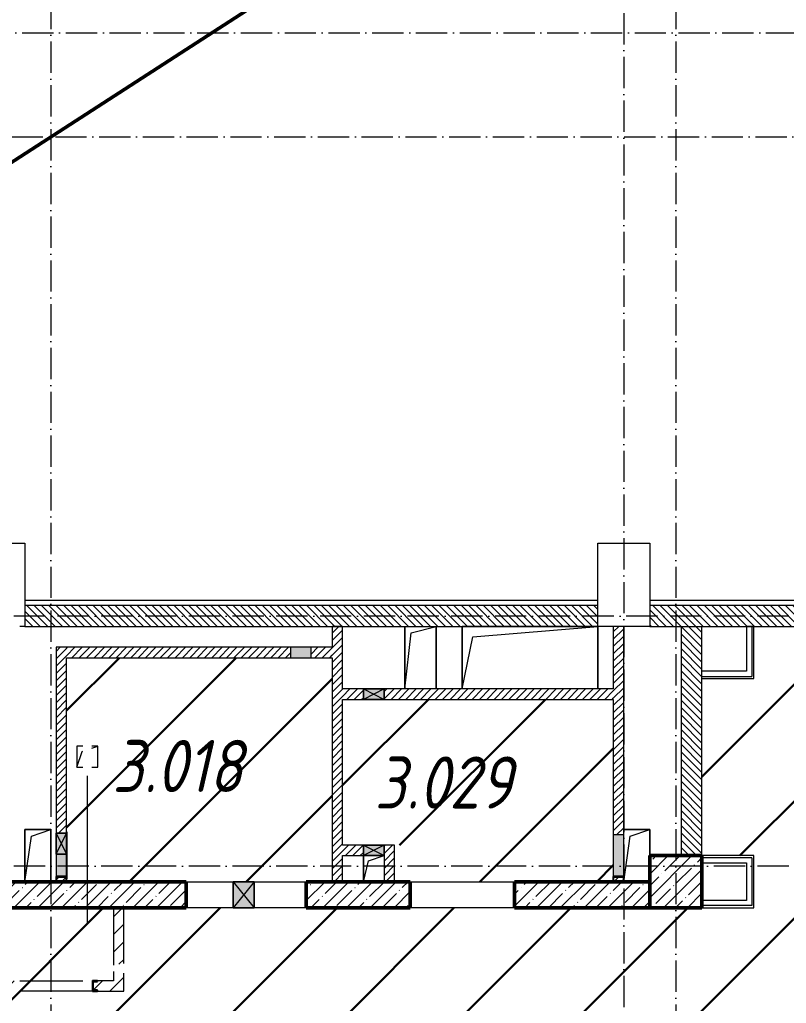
# Model space of a CAD drawing. Header units: millimetres. Extents: x -17017 to 628417, y -109036 to 199237.
# Drawn here: x 340971 to 348332, y -20600 to -11157 of the extents above; entities that cross this region are included whole.
import ezdxf

# ---------------------------------------------------------------- set-up
doc = ezdxf.new("R2010")
doc.units = ezdxf.units.MM
doc.linetypes.add('50_200_ШТРИХ_1Т_ш5_п1_п1_', pattern=[700, 500, -100, 0, -100])
for name, color, linetype, lineweight in [('A-DETL-____-OTLN-1', 7, 'Continuous', 50), ('A-DETL-GENF-OTLN', 7, 'Continuous', 9), ('A-DETL-GENF-OTLN-2', 7, 'Continuous', 5), ('A-FLOR-____-OTLN', 7, 'Continuous', 9), ('A-GENM-____-MCUT', 7, 'Continuous', 25), ('A-GENM-____-OTLN', 7, 'Continuous', 9), ('A-GENM-____-OTLN-1', 7, 'Continuous', 25), ('A-GLAZ-____-OTLN', 7, 'Continuous', 9), ('A-WALL-____-MCUT', 7, 'Continuous', 13), ('A-WALL-____-MCUT-2', 7, 'Continuous', 50), ('A-WALL-____-OTLN', 7, 'Continuous', 9), ('A-WALL-____-PATT-1', 7, 'Continuous', 9), ('A-WALL-FNSH-MCUT-1', 7, 'Continuous', 9), ('I-WALL-____-OTLN', 7, 'Continuous', 9), ('S-COLS-____-MCUT', 7, 'Continuous', 50), ('S-COLS-____-OTLN', 7, 'Continuous', 9), ('S-GRID-____-OTLN-1', 7, '50_200_ШТРИХ_1Т_ш5_п1_п1_', 9), ('Марки помещений', 7, 'Continuous', 9), ('стяжа', 7, 'Continuous', 30)]:
    doc.layers.add(name, color=color, linetype=linetype, lineweight=lineweight)
doc.layers.add('A-DETL-GENF-OTLN-3', color=9, linetype='Continuous', lineweight=9, true_color=0x808080)
doc.layers.add('A-GLAZ-____-OTLN-1', color=7, linetype='Continuous', lineweight=9, true_color=0xc0c0c0)
doc.styles.add('ISOCPEUR_I_2', font='isocpeui.ttf', dxfattribs={"width": 0.85, "height": 2.3})
pattern_1 = [(135, (283770.707, -86863.456), (-35.35534, -35.35534), [])]
pattern_2 = [(45, (283770.707, -86863.456), (-35.35534, 35.35534), [])]
pattern_3 = [(45, (283770.71, -86863.46), (-84.85281, 84.85281), [])]

# ---------------------------------------------------------------- blocks, each defined once
blk = doc.blocks.new('BSC_Колонна _Прямоугольная - 500х500-V79-АР1_План отверстий 3 этажа в осях 1-64_Ю-ЯЯ')
at = {"layer": 'S-COLS-____-OTLN'}
h = blk.add_hatch(dxfattribs=at)
h.set_pattern_fill('FP_88', color=256, style=0, pattern_type=2)
h.set_pattern_definition([(45, (-63500, -67431.04), (-114.04925, 114.04925), []), (45, (-63385.95, -67431.04), (-114.04925, 114.04925), [201.613, -40.323, 3.353, -36.97])])
h.paths.add_polyline_path([(-250, -250), (250, -250), (250, 250), (-250, 250)], flags=0)
at = {"layer": 'S-COLS-____-MCUT'}
for p, q in [((250, 250), (-250, 250)), ((-250, 250), (-250, -250)), ((250, -250), (250, 250)), ((-250, -250), (250, -250))]:
    blk.add_line(p, q, dxfattribs=at)
blk = doc.blocks.new('BSC_Колонна _Прямоугольная - 500х800-V86-АР1_План отверстий 3 этажа в осях 1-64_Ю-ЯЯ')
at = {"layer": 'S-COLS-____-OTLN'}
for p, q in [((-250, 400), (-200, 400)), ((-250, -400), (-250, 200)), ((250, 150), (250, -400)), ((250, -400), (-250, -400))]:
    blk.add_line(p, q, dxfattribs=at)
blk = doc.blocks.new('BSC_Колонна _Прямоугольная - 500х800-V87-АР1_План отверстий 3 этажа в осях 1-64_Ю-ЯЯ')
at = {"layer": 'S-COLS-____-OTLN'}
for p, q in [((-250, 400), (0, 400)), ((100, 400), (250, 400)), ((-250, -400), (-250, 200)), ((250, 200), (250, -400)), ((250, -400), (-250, -400))]:
    blk.add_line(p, q, dxfattribs=at)
blk = doc.blocks.new('AR_Отверстие Ниша - Лючок-32404835-АР1_План отверстий 3 этажа в осях 1-64_Ю-ЯЯ')
at = {"layer": 'A-GLAZ-____-OTLN'}
blk.add_hatch(color=256, dxfattribs=at).paths.add_polyline_path([(100, -50), (100, 50), (-100, 50), (-100, -50)], flags=0)
for p, q in [((100, 50), (-100, 50)), ((-100, 50), (-100, -50)), ((100, -50), (100, 50)), ((-100, -50), (100, -50))]:
    blk.add_line(p, q, dxfattribs=at)
blk = doc.blocks.new('AR_Отверстие Ниша - Лючок-32404890-АР1_План отверстий 3 этажа в осях 1-64_Ю-ЯЯ')
at = {"layer": 'A-GLAZ-____-OTLN'}
blk.add_hatch(color=256, dxfattribs=at).paths.add_polyline_path([(-200, 50), (-200, -50), (15, -50), (15, 50)], flags=0)
for p, q in [((15, 50), (-200, 50)), ((-200, -50), (15, -50))]:
    blk.add_line(p, q, dxfattribs=at)
blk = doc.blocks.new('Л_Общий_Лючок - Лючок-29808059-АР1_План отверстий 3 этажа в осях 1-64_Ю-ЯЯ')
at = {"layer": 'A-GLAZ-____-OTLN-1'}
blk.add_hatch(color=256, dxfattribs=at).paths.add_polyline_path([(424, 6), (-24, 6), (-24, 0), (424, 0)], flags=0)
at = {"layer": 'A-GLAZ-____-OTLN'}
for p, q in [((424, 6), (-24, 6)), ((-24, 6), (-24, 0)), ((424, 6), (424, 0))]:
    blk.add_line(p, q, dxfattribs=at)
blk = doc.blocks.new('AR_Отверстие Ниша - Лючок-32404954-АР1_План отверстий 3 этажа в осях 1-64_Ю-ЯЯ')
at = {"layer": 'A-GLAZ-____-OTLN'}
blk.add_hatch(color=256, dxfattribs=at).paths.add_polyline_path([(200, -50), (200, 50), (-200, 50), (-200, -50)], flags=0)
for p, q in [((200, 50), (-200, 50)), ((-200, 50), (-200, -50)), ((-200, -50), (200, -50))]:
    blk.add_line(p, q, dxfattribs=at)
blk = doc.blocks.new('154_Фахверк_СКБ_Швеллер - Тип_100_3960_зеркало-29769493-АР1_План отверстий 3 этажа в осях 1-64_Ю-ЯЯ')
at = {"layer": 'A-GENM-____-MCUT'}
for p, q in [((175, 50), (125, 50)), ((125, 50), (125, -50)), ((128, 47), (175, 47)), ((128, -47), (128, 47)), ((175, 47), (175, 50)), ((125, -50), (175, -50)), ((175, -47), (128, -47)), ((175, -50), (175, -47))]:
    blk.add_line(p, q, dxfattribs=at)
blk = doc.blocks.new('AR_Отверстие прямоугольное _в стене_ - AR_Отверстие прямоугольное _в стене__ВК-32404859-АР1_План отверстий 3 этажа в осях 1-64_Ю-ЯЯ')
at = {"layer": 'A-GLAZ-____-OTLN'}
blk.add_hatch(color=256, dxfattribs=at).paths.add_polyline_path([(-100, -50), (100, -50), (100, 50), (-100, 50)], flags=0)
at = {"layer": 'A-DETL-GENF-OTLN'}
for p, q in [((-100, -50), (-100, 50)), ((-100, 50), (100, 50)), ((100, 50), (-100, -50)), ((-100, 50), (100, -50)), ((100, 50), (-100, 50)), ((-100, 50), (-100, -50)), ((100, 50), (100, -50)), ((100, -50), (100, 50)), ((100, -50), (-100, -50)), ((-100, -50), (100, -50))]:
    blk.add_line(p, q, dxfattribs=at)
blk = doc.blocks.new('AR_Отверстие прямоугольное _в плите_ - AR_Отверстие прямоугольное _в плите_-V170-АР1_План отверстий 3 этажа в осях 1-64_Ю-ЯЯ')
at = {"layer": 'A-GENM-____-OTLN'}
for p, q in [((125, 250), (-125, 250)), ((-125, 250), (-125, -250)), ((-62.5, 187.5), (125, 250)), ((125, -250), (125, 250)), ((-125, -250), (-62.5, 187.5))]:
    blk.add_line(p, q, dxfattribs=at)
blk = doc.blocks.new('AR_Отверстие прямоугольное _в плите_ - AR_Отверстие прямоугольное _в плите_-V171-АР1_План отверстий 3 этажа в осях 1-64_Ю-ЯЯ')
at = {"layer": 'A-GENM-____-OTLN'}
for p, q in [((125, 250), (-125, 250)), ((-62.5, 187.5), (125, 250)), ((125, 0), (125, 250)), ((-125, -250), (-62.5, 187.5))]:
    blk.add_line(p, q, dxfattribs=at)
blk = doc.blocks.new('AR_Отверстие прямоугольное _в плите_ - AR_Отверстие прямоугольное _в плите_-V174-АР1_План отверстий 3 этажа в осях 1-64_Ю-ЯЯ')
at = {"layer": 'A-GENM-____-OTLN'}
for p, q in [((-43.4, 100), (-100, 100)), ((-100, 100), (-100, -100)), ((100, 100), (43.4, 100)), ((43.4, 81.1), (100, 100)), ((100, -100), (100, 100)), ((-100, -100), (-50, 50)), ((-50, 50), (-43.4, 52.2)), ((-100, -100), (-43.4, -100)), ((43.4, -100), (100, -100))]:
    blk.add_line(p, q, dxfattribs=at)
blk = doc.blocks.new('AR_Отверстие прямоугольное _в плите_ - AR_Отверстие прямоугольное _в плите_-30552610-АР1_План отверстий 3 этажа в осях 1-64_Ю-ЯЯ')
at = {"layer": 'A-GENM-____-OTLN'}
for p, q in [((-150, 300), (-150, -300)), ((-90, 240), (150, 300)), ((150, -300), (150, 300)), ((-150, -300), (-90, 240))]:
    blk.add_line(p, q, dxfattribs=at)
blk = doc.blocks.new('AR_Отверстие прямоугольное _в плите_ - AR_Отверстие прямоугольное _в плите_-30552626-АР1_План отверстий 3 этажа в осях 1-64_Ю-ЯЯ')
at = {"layer": 'A-GENM-____-OTLN'}
for p, q in [((-100, 125), (-100, -125)), ((-50, 75), (100, 125)), ((-100, -125), (-50, 75))]:
    blk.add_line(p, q, dxfattribs=at)
blk = doc.blocks.new('AR_Отверстие прямоугольное _в плите_ - AR_Отверстие прямоугольное _в плите_-30552510-АР1_План отверстий 3 этажа в осях 1-64_Ю-ЯЯ')
at = {"layer": 'A-GENM-____-OTLN'}
for p, q in [((650, 300), (-650, 300)), ((-650, 300), (-650, -299.7)), ((-550, 200), (650, 300)), ((650, -299.7), (650, 300)), ((-649.9, -299.7), (-550, 200))]:
    blk.add_line(p, q, dxfattribs=at)
blk = doc.blocks.new('AR_Отверстие прямоугольное _в стене__БезПР - AR_Отверстие прямоугольное _в стене__БезПР-30578456-АР1_План отверстий 3 этажа в осях 1-64_Ю-ЯЯ')
at = {"layer": 'A-GLAZ-____-OTLN-1'}
blk.add_hatch(color=256, dxfattribs=at).paths.add_polyline_path([(100, -125), (100, 125), (-100, 125), (-100, -125)], flags=0)
at = {"layer": 'A-DETL-GENF-OTLN'}
for p, q in [((-100, -125), (-100, 125)), ((-100, 125), (100, 125)), ((100, 125), (-100, -125)), ((-100, 125), (100, -125)), ((100, 125), (-100, 125)), ((-100, 125), (-100, -125)), ((100, 125), (100, -125)), ((100, -125), (100, 125)), ((100, -125), (-100, -125)), ((-100, -125), (100, -125))]:
    blk.add_line(p, q, dxfattribs=at)
at = {"layer": 'A-GLAZ-____-OTLN'}
blk.add_line((100, 125), (-100, 125), dxfattribs=at)
blk = doc.blocks.new('154_Стойка_СКБ_Швеллер - СМ-2180_100-28318692-АР1_План отверстий 3 этажа в осях 1-64_Ю-ЯЯ')
at = {"layer": 'A-GENM-____-MCUT'}
for p, q in [((171, 50), (125, 50)), ((125, 50), (125, -50)), ((129.5, 42.4), (171, 42.4)), ((129.5, -42.4), (129.5, 42.4)), ((171, 42.4), (171, 50)), ((125, -50), (171, -50)), ((171, -42.4), (129.5, -42.4)), ((171, -50), (171, -42.4))]:
    blk.add_line(p, q, dxfattribs=at)
blk = doc.blocks.new('AR_Отверстие прямоугольное _в стене__БезПР - AR_Отверстие прямоугольное _в стене__БезПР-36427953-АР1_План отверстий 3 этажа в осях 1-64_Ю-ЯЯ')
at = {"layer": 'A-GLAZ-____-OTLN'}
blk.add_hatch(color=256, dxfattribs=at).paths.add_polyline_path([(100, -50), (100, 50), (-100, 50), (-100, -50)], flags=0)
at = {"layer": 'A-DETL-GENF-OTLN'}
for p, q in [((-100, -50), (-100, 50)), ((-100, 50), (100, 50)), ((100, 50), (-100, -50)), ((-100, 50), (100, -50)), ((100, 50), (-100, 50)), ((-100, 50), (-100, -50)), ((100, 50), (100, -50)), ((100, -50), (100, 50)), ((100, -50), (-100, -50)), ((-100, -50), (100, -50))]:
    blk.add_line(p, q, dxfattribs=at)
blk = doc.blocks.new('DET_L_Имитация разреза_ISO2-5 - Вправо-29858769-АР1_План отверстий 3 этажа в осях 1-64_Ю-ЯЯ')
at = {"layer": 'A-DETL-GENF-OTLN-3'}
blk.add_line((143.1, 0), (1556.9, 0), dxfattribs=at)
blk = doc.blocks.new('3эт')
at = {"layer": 'S-GRID-____-OTLN-1', "color": 251, "ltscale": 0.6, "true_color": 0x636466}
for p, q in [((346770.7, 4029.4), (346770.7, -33971.9)), ((341270.7, 3756), (341270.7, -33823.9)), ((347270.7, 3756), (347270.7, -33828.9)), ((333012.7, -11282.4), (387845.1, -11282.4)), ((318208.2, -12282.4), (387845.1, -12282.4)), ((387845.1, -16882.4), (333012.7, -16882.4)), ((387845.1, -19282.4), (279101.9, -19282.4))]:
    blk.add_line(p, q, dxfattribs=at)

msp = doc.modelspace()

# ---------------------------------------------------------------- hatches: boundary and pattern name
at = {"layer": 'A-WALL-____-PATT-1'}
h = msp.add_hatch(dxfattribs=at)
h.set_pattern_fill('FP_9', color=256, style=0, pattern_type=2)
h.set_pattern_definition(pattern_1)
h.paths.add_polyline_path([(346520.7, -16982.4), (346520.7, -16782.4), (341020.7, -16782.4), (341020.7, -16982.4), (345617.9, -16982.4)], flags=0)
h = msp.add_hatch(dxfattribs=at)
h.set_pattern_fill('FP_9', color=256, style=0, pattern_type=2)
h.set_pattern_definition(pattern_1)
h.paths.add_polyline_path([(352470.7, -16982.4), (352470.7, -16782.4), (347020.7, -16782.4), (347020.7, -16982.4), (350920.3, -16982.4)], flags=0)
h = msp.add_hatch(dxfattribs=at)
h.set_pattern_fill('FP_8', color=256, style=0, pattern_type=2)
h.set_pattern_definition(pattern_2)
h.paths.add_polyline_path([(344070.7, -19432.4), (344070.7, -16982.4), (343970.7, -16982.4), (343970.7, -19432.4)], flags=0)
h = msp.add_hatch(dxfattribs=at)
h.set_pattern_fill('FP_8', color=256, style=0, pattern_type=2)
h.set_pattern_definition(pattern_2)
h.paths.add_polyline_path([(346673.7, -19432.4), (346767.7, -19432.4), (346767.7, -19385.4), (346673.7, -19385.4)], flags=0)
h.paths.add_polyline_path([(346770.7, -18982.4), (346770.7, -16982.4), (346670.7, -16982.4), (346670.7, -18982.4), (346745, -18982.4)], flags=0)
h = msp.add_hatch(dxfattribs=at)
h.set_pattern_fill('FP_9', color=256, style=0, pattern_type=2)
h.set_pattern_definition(pattern_1)
h.paths.add_polyline_path([(347320.7, -19182.4), (347520.7, -19182.4), (347520.7, -16982.4), (347320.7, -16982.4)], flags=0)
h = msp.add_hatch(dxfattribs=at)
h.set_pattern_fill('FP_8', color=256, style=0, pattern_type=2)
h.set_pattern_definition(pattern_2)
h.paths.add_polyline_path([(341323.7, -19432.4), (341417.7, -19432.4), (341417.7, -19385.4), (341323.7, -19385.4)], flags=0)
h.paths.add_polyline_path([(341320.7, -18967.4), (341420.7, -18967.4), (341420.7, -17182.4), (341320.7, -17182.4), (341320.7, -18338.6)], flags=0)
h = msp.add_hatch(dxfattribs=at)
h.set_pattern_fill('FP_8', color=256, style=0, pattern_type=2)
h.set_pattern_definition(pattern_2)
h.paths.add_polyline_path([(341420.7, -17282.4), (343570.7, -17282.4), (343570.7, -17182.4), (341420.7, -17182.4)], flags=0)
h.paths.add_polyline_path([(343970.7, -17282.4), (343970.7, -17182.4), (343770.7, -17182.4), (343770.7, -17282.4), (343850.5, -17282.4)], flags=0)
h = msp.add_hatch(dxfattribs=at)
h.set_pattern_fill('FP_8', color=256, style=0, pattern_type=2)
h.set_pattern_definition(pattern_2)
h.paths.add_polyline_path([(344470.7, -17682.4), (346670.7, -17682.4), (346670.7, -17582.4), (344470.7, -17582.4)], flags=0)
h.paths.add_polyline_path([(344270.7, -17682.4), (344270.7, -17582.4), (344070.7, -17582.4), (344070.7, -17682.4)], flags=0)
h = msp.add_hatch(dxfattribs=at)
h.set_pattern_fill('FP_8', color=256, style=0, pattern_type=2)
h.set_pattern_definition(pattern_2)
h.paths.add_polyline_path([(344270.7, -19182.4), (344270.7, -19082.4), (344070.7, -19082.4), (344070.7, -19182.4)], flags=0)
h = msp.add_hatch(dxfattribs=at)
h.set_pattern_fill('FP_8', color=256, style=0, pattern_type=2)
h.set_pattern_definition(pattern_2)
h.paths.add_polyline_path([(344570.7, -19432.4), (344570.7, -19082.4), (344470.7, -19082.4), (344470.7, -19432.4)], flags=0)
h = msp.add_hatch(dxfattribs=at)
h.set_pattern_fill('FP_12', color=256, style=0, pattern_type=2)
h.set_pattern_definition([(45, (283770.7, -86863.46), (-114.04925, 114.04925), []), (45, (283884.76, -86863.46), (-114.04925, 114.04925), [201.612, -40.322, 3.353, -36.97])])
h.paths.add_polyline_path([(346767.7, -19682.4), (347020.7, -19682.4), (347020.7, -19432.4), (345720.7, -19432.4), (345720.7, -19682.4)], flags=0)
h.paths.add_polyline_path([(344720.7, -19682.4), (344720.7, -19432.4), (343720.7, -19432.4), (343720.7, -19682.4), (343850.5, -19682.4)], flags=0)
h.paths.add_polyline_path([(342083, -19682.4), (342570.7, -19682.4), (342570.7, -19432.4), (338070.7, -19432.4), (338070.7, -19682.4), (341199.3, -19682.4)], flags=0)
h.paths.add_polyline_path([(336470.7, -19682.4), (336920.7, -19682.4), (336920.7, -19432.4), (334220.7, -19432.4), (334220.7, -19682.4), (335220.7, -19682.4)], flags=0)
h = msp.add_hatch(dxfattribs=at)
h.set_pattern_fill('FP_7', color=256, style=0, pattern_type=2)
h.set_pattern_definition(pattern_3)
h.paths.add_polyline_path([(341870.7, -20482.4), (341970.7, -20482.4), (341970.7, -20309.4), (341870.7, -20294.4), (341870.7, -20382.4)], flags=0)
h.paths.add_polyline_path([(341870.7, -20232.5), (341970.7, -20217.5), (341970.7, -19682.4), (341870.7, -19682.4), (341870.7, -20213.5)], flags=0)
h = msp.add_hatch(dxfattribs=at)
h.set_pattern_fill('FP_7', color=256, style=0, pattern_type=2)
h.set_pattern_definition(pattern_3)
h.paths.add_polyline_path([(339695.7, -20482.4), (339695.7, -20382.4), (339520.7, -20382.4), (339520.7, -20482.4)], flags=0)
h.paths.add_polyline_path([(341716.7, -20482.4), (341870.7, -20482.4), (341870.7, -20382.4), (341716.7, -20382.4), (341716.7, -20390), (341675.2, -20390), (341675.2, -20474.8), (341716.7, -20474.8)], flags=0)
h.paths.add_polyline_path([(340595.7, -20482.4), (340924.7, -20482.4), (340924.7, -20474.8), (340966.2, -20474.8), (340966.2, -20390), (340924.7, -20390), (340924.7, -20382.4), (340595.7, -20382.4), (340595.7, -20474.8)], flags=0)
at = {"layer": 'стяжа'}
h = msp.add_hatch(dxfattribs=at)
h.set_pattern_fill('ANSI31', color=5, scale=250)
h.paths.add_polyline_path([(358476.4, -20282.4), (358210.7, -20282.4), (358210.7, -19682.4), (357970.7, -19682.4), (357970.7, -19182.4), (358270.7, -19182.4), (358270.7, -16982.4), (357670.7, -16982.4), (357670.7, -16732.4), (352970.7, -16732.4), (352970.7, -16982.4), (352470.7, -16982.4), (352270.7, -16982.4), (352270.7, -17432.4), (352150.7, -17432.4), (352124.7, -17432.7), (352124.7, -17438.4), (351576.7, -17438.4), (350670.7, -17432.4), (350670.7, -16982.4), (348020.7, -16982.4), (348020.7, -17482.4), (347520.7, -17482.4), (347520.7, -19182.4), (348020.7, -19182.4), (348020.7, -19682.4), (347520.7, -19682.4), (347020.7, -19682.4), (345720.7, -19682.4), (344720.7, -19682.4), (343720.7, -19682.4), (343222.1, -19682.4), (343022.1, -19682.4), (342570.7, -19682.4), (340870.7, -19682.4), (340870.7, -20382.4), (340924.7, -20382.4), (340970.7, -20382.4), (340970.7, -20482.4), (341670.7, -20482.4), (341670.7, -20474.8), (341716.7, -20474.8), (341716.7, -20482.4), (341670.7, -20482.4), (340970.7, -20482.4), (340924.7, -20482.4), (340595.7, -20482.4), (339695.7, -20482.4), (339420.7, -20482.4), (339420.7, -19682.4), (338070.7, -19682.4), (337572.1, -19682.4), (337372.1, -19682.4), (336920.7, -19682.4), (336570.7, -19682.4), (336570.7, -20282.4), (336470.7, -20282.4), (336420.7, -20282.4), (335320.7, -20282.4), (335020.7, -20282.4), (334070.7, -20282.4), (333970.7, -20282.4), (333970.7, -19682.4), (333970.7, -19432.4), (333770.7, -19432.4), (333770.7, -19332.4), (331320.7, -19332.4), (329520.7, -19332.4), (329520.7, -19082.4), (329020.7, -19082.4), (328970.7, -19082.4), (328120.7, -19082.4), (328120.7, -19332.4), (328670.7, -19332.4), (328670.7, -19432.4), (328470.7, -19432.4), (328470.7, -19332.4), (328120.7, -19332.4), (326320.7, -19332.4), (326320.7, -19682.4), (325720.7, -19682.4), (325720.7, -19432.4), (325520.7, -19432.4), (325520.7, -19332.4), (324995.7, -19332.4), (324995.7, -19338.4), (324920.7, -19338.4), (324920.7, -19332.4), (323120.7, -19332.4), (323120.7, -19338.4), (323020.7, -19338.4), (323020.7, -19682.4), (322420.7, -19682.4), (322420.7, -19432.4), (322220.7, -19432.4), (322220.7, -19332.4), (321795.7, -19332.4), (321795.7, -19338.4), (321720.7, -19338.4), (319920.7, -19332.4), (319920.7, -19338.4), (319770.7, -19338.4), (319770.7, -19682.4), (319170.7, -19682.4), (319170.7, -19432.4), (318970.7, -19432.4), (318970.7, -19332.4), (318595.7, -19332.4), (318595.7, -19338.4), (318520.7, -19338.4), (316720.7, -19332.4), (316720.7, -19338.4), (316645.7, -19338.4), (316170.7, -19332.4), (316170.7, -19682.4), (315570.7, -19682.4), (315570.7, -19332.4), (315395.7, -19332.4), (315395.7, -19338.4), (315320.7, -19338.4), (313520.7, -19332.4), (313520.7, -19338.4), (313445.7, -19338.4), (313220.7, -19335.2), (313220.7, -19432.4), (313020.7, -19432.4), (313020.7, -19682.4), (312420.7, -19682.4), (312420.7, -19432.4), (312218.2, -19432.4), (312218.2, -19338.4), (312120.7, -19338.4), (310320.7, -19332.4), (310320.7, -19338.4), (310245.7, -19338.4), (307470.7, -19332.4), (307470.7, -19682.4), (306870.7, -19682.4), (306870.7, -19382.4), (306770.7, -19382.4), (306770.7, -19182.4), (302070.7, -19182.4), (302070.7, -19382.4), (301970.7, -19382.4), (301970.7, -19682.4), (301470.7, -19682.4), (301470.7, -19382.4), (301370.7, -19382.4), (301370.7, -19182.4), (297370.7, -19182.4), (297370.7, -19382.4), (297270.7, -19382.4), (297270.7, -19682.4), (296770.7, -19682.4), (296770.7, -19382.4), (296670.7, -19382.4), (296670.7, -19182.4), (293770.7, -19182.4), (293770.7, -19382.4), (293670.7, -19382.4), (293670.7, -19682.4), (293170.7, -19682.4), (293170.7, -19382.4), (293070.7, -19382.4), (293070.7, -19182.4), (291970.7, -19182.4), (291970.7, -19382.4), (291170.7, -19382.4), (291170.7, -18582.4), (291370.7, -18582.4), (291370.7, -12832.4), (291170.7, -12832.4), (291170.7, -12232.4), (291170.7, -12032.4), (291370.7, -12032.4), (291370.7, -10232.4), (291301.7, -10232.4), (291301.7, -10226.4), (291370.7, -10226.4), (291370.7, -10157.4), (291370.7, -9932.4), (291170.7, -9932.4), (291170.7, -9732.4), (291170.7, -4282.4), (291170.7, -4082.4), (291170.7, -3857.4), (291164.7, -3857.4), (291164.7, -3782.4), (291170.7, -1982.4), (290870.7, -1982.4), (290870.7, -1432.4), (289320.7, -1432.4), (289320.7, -1682.4), (289320.7, -1782.4), (288544.7, -1782.4), (288544.7, -1788.4), (288096.7, -1788.4), (287920.7, -1782.4), (287920.7, -1432.4), (281820.7, -1432.4), (281820.7, -1682.4), (281670.7, -1682.4), (281670.7, -1882.4), (281570.7, -1882.4), (281570.7, -2007.4), (281576.7, -2007.4), (281576.7, -2082.4), (281570.7, -3882.4), (281576.7, -3882.4), (281576.7, -3957.4), (281572.6, -4382.4), (281670.7, -4382.4), (281670.7, -4582.4), (281820.7, -4582.4), (281820.7, -5082.4), (281570.7, -5082.4), (281570.7, -6882.4), (281576.7, -6882.4), (281576.7, -6957.4), (281570.7, -8007.4), (281576.7, -8007.4), (281576.7, -8082.4), (281570.7, -9882.4), (281576.7, -9882.4), (281576.7, -10032.4), (281820.7, -10032.4), (284020.7, -10032.4), (284020.7, -9632.4), (286470.7, -9632.4), (287020.7, -9632.4), (287070.7, -9632.4), (287170.7, -9632.4), (287170.7, -10032.4), (288820.7, -10032.4), (289320.7, -10032.4), (289770.7, -10032.4), (290670.7, -10032.4), (290670.7, -10232.4), (289770.7, -10232.4), (289320.7, -10232.4), (289320.7, -10532.4), (289320.7, -11582.4), (289320.7, -12082.4), (289320.7, -12332.4), (289320.7, -13832.4), (289320.7, -15457.4), (289326.7, -15457.4), (289326.7, -15532.4), (289320.7, -15562.4), (289320.7, -15537.4), (289120.7, -15537.4), (289120.7, -16427.4), (289326.7, -16427.4), (289326.7, -16507.4), (289320.7, -17082.4), (288820.7, -17082.4), (288820.7, -17207.4), (288826.7, -17207.4), (288826.7, -17282.4), (288820.7, -17682.4), (288820.7, -18532.4), (288820.7, -18982.4), (288826.7, -18982.4), (288826.7, -19057.4), (288820.7, -19182.4), (289320.7, -19182.4), (289320.7, -19682.4), (289320.7, -20007.4), (289326.7, -20007.4), (289326.7, -20153.9), (289320.7, -20182.4), (289320.7, -21132.4), (289320.7, -21782.4), (289326.7, -21782.4), (289326.7, -21857.4), (289320.7, -24832.4), (289570.7, -24832.4), (291170.7, -24832.4), (291370.7, -24832.4), (291370.7, -23682.4), (291620.7, -23682.4), (292720.7, -23682.4), (293120.7, -23682.4), (294220.7, -23682.4), (295020.7, -23682.4), (296620.7, -23682.4), (297070.7, -23682.4), (297675.7, -23682.4), (297675.7, -23676.4), (297750.7, -23676.4), (297756.7, -23676.4), (297825.7, -23676.4), (298675.7, -23681.9), (298675.7, -23676.4), (298744.7, -23676.4), (298750.7, -23676.4), (298825.7, -23676.4), (300045.7, -23682.4), (300045.7, -23676.4), (300120.7, -23676.4), (300126.7, -23676.4), (300195.7, -23676.4), (301270.7, -23682.4), (301270.7, -23676.4), (301345.7, -23676.4), (301470.7, -23682.4), (301970.7, -23682.4), (302370.7, -23682.4), (302695.7, -23682.4), (302695.7, -23676.4), (302770.7, -23676.4), (302776.7, -23676.4), (302845.7, -23676.4), (302970.7, -23682.4), (303670.7, -23682.4), (304470.7, -23682.4), (304970.7, -23682.4), (304970.7, -23232.4), (305224.7, -23232.4), (305270.7, -23232.4), (305970.7, -23232.4), (306016.7, -23232.4), (306195.7, -23232.4), (306645.7, -23232.4), (307270.7, -23232.4), (307470.7, -23232.4), (307470.7, -23432.4), (307470.7, -23432.4), (307470.7, -23682.4), (308645.7, -23682.4), (308645.7, -23676.4), (308720.7, -23676.4), (308726.7, -23676.4), (308795.7, -23676.4), (309420.7, -23682.4), (309420.7, -23676.4), (309495.7, -23676.4), (309595.7, -23682.4), (309595.7, -23676.4), (309670.7, -23676.4), (309670.7, -23682.4), (310370.7, -23682.4), (310370.7, -23676.4), (310470.7, -23676.4), (310470.7, -23682.4), (310970.7, -23682.4), (310995.7, -23680.9), (310995.7, -23676.4), (311070.7, -23676.4), (311070.7, -23682.4), (311300.7, -23682.4), (311770.7, -23682.4), (311770.7, -23676.4), (311845.7, -23676.4), (311945.7, -23682.4), (311945.7, -23676.4), (312020.7, -23676.4), (312020.7, -23682.4), (312220.7, -23682.4), (312645.7, -23682.4), (312645.7, -23676.4), (312714.7, -23676.4), (312720.7, -23676.4), (312795.7, -23676.4), (313470.7, -23682.4), (313970.7, -23682.4), (314295.7, -23682.4), (314295.7, -23676.4), (314370.7, -23676.4), (315175.7, -23682.4), (315875.7, -23682.4), (315995.7, -23682.4), (315995.7, -23676.4), (316064.7, -23676.4), (316070.7, -23676.4), (316145.7, -23676.4), (316520.7, -23682.4), (316620.7, -23682.4), (316820.7, -23682.4), (317220.7, -23682.4), (319470.7, -23682.4), (319970.7, -23682.4), (320295.7, -23682.4), (320295.7, -23676.4), (320370.7, -23676.4), (321170.7, -23682.4), (321670.7, -23682.4), (321995.7, -23682.4), (321995.7, -23676.4), (322064.7, -23676.4), (322070.7, -23676.4), (322145.7, -23676.4), (322470.7, -23682.4), (322970.7, -23682.4), (326370.7, -23682.4), (327373.2, -23682.4), (327873.2, -23682.4), (328070.7, -23682.4), (328470.7, -23682.4), (328470.7, -24182.4), (328970.7, -24182.4), (328970.7, -27607.4), (328976.7, -27607.4), (329020.7, -27607.4), (329020.7, -27676.4), (328970.7, -27726.4), (328970.7, -31182.4), (329020.7, -31182.4), (329520.7, -31182.4), (329520.7, -31332.4), (329720.7, -31332.4), (329545.7, -31357.4), (329520.7, -31432.4), (329520.7, -31682.4), (329864.7, -31682.4), (329864.7, -31613.4), (329870.7, -31501.4), (329870.7, -31682.4), (331670.7, -31682.4), (331670.7, -31613.4), (331670.7, -31501.4), (331670.7, -31426.4), (331745.7, -31426.4), (332020.7, -31432.4), (332020.7, -31182.4), (332520.7, -31182.4), (332520.7, -31332.4), (332720.7, -31332.4), (332545.7, -31357.4), (332520.7, -31432.4), (332520.7, -31682.4), (332864.7, -31682.4), (332864.7, -31613.4), (332870.7, -31501.4), (332870.7, -31682.4), (334670.7, -31682.4), (334670.7, -31613.4), (334670.7, -31501.4), (334670.7, -31426.4), (334745.7, -31426.4), (335795.7, -31432.4), (335795.7, -31426.4), (335870.7, -31426.4), (337670.7, -31432.4), (337670.7, -31426.4), (337820.7, -31426.4), (337820.7, -31332.4), (338020.7, -31332.4), (338020.7, -31182.4), (338170.7, -31182.4), (338170.7, -27757.4), (338164.7, -27757.4), (338164.7, -27682.4), (338166.9, -26432.4), (337620.7, -26432.4), (337620.7, -26332.4), (337620.7, -26282.4), (337620.7, -25832.4), (337620.7, -24532.4), (334020.7, -24532.4), (333620.7, -24532.4), (333570.7, -24532.4), (333420.7, -24532.4), (333420.7, -23882.4), (332520.7, -23882.4), (332520.7, -24182.4), (332020.7, -24182.4), (332020.7, -23882.4), (331695.7, -23882.4), (331695.7, -23888.4), (331620.7, -23888.4), (331614.7, -23888.4), (331545.7, -23888.4), (331205.7, -23882.4), (330355.7, -23882.4), (329920.7, -23882.4), (329920.7, -23888.4), (329845.7, -23888.4), (329520.7, -23882.4), (329914.7, -23882.4), (329914.7, -23751.4), (329920.7, -23751.4), (329920.7, -23882.4), (330355.7, -23882.4), (330355.7, -23682.4), (329845.7, -23682.4), (329845.7, -23676.4), (329920.7, -23676.4), (330355.7, -23682.4), (331205.7, -23682.4), (331545.7, -23682.4), (331545.7, -23676.4), (331614.7, -23676.4), (331620.7, -23676.4), (331695.7, -23676.4), (332020.7, -23682.4), (332520.7, -23682.4), (334145.7, -23682.4), (334145.7, -23676.4), (334220.7, -23676.4), (334226.7, -23676.4), (334380.7, -23676.4), (334380.7, -23682.4), (334780.7, -23682.4), (334920.7, -23682.4), (334920.7, -23676.4), (334995.7, -23676.4), (335145.7, -23682.4), (335145.7, -23676.4), (335220.7, -23676.4), (335350.7, -23682.4), (335750.7, -23682.4), (335920.7, -23682.4), (335920.7, -23676.4), (335995.7, -23676.4), (336145.7, -23682.4), (336145.7, -23676.4), (336220.7, -23676.4), (336220.7, -23682.4), (336920.7, -23682.4), (336920.7, -23676.4), (336995.7, -23676.4), (337145.7, -23682.4), (337145.7, -23676.4), (337220.7, -23676.4), (337920.7, -23682.4), (337920.7, -23676.4), (338020.7, -23676.4), (338020.7, -23682.4), (338520.7, -23682.4), (338845.7, -23682.4), (338845.7, -23676.4), (338920.7, -23676.4), (339270.7, -23682.4), (340120.7, -23682.4), (340545.7, -23682.4), (340545.7, -23676.4), (340614.7, -23676.4), (340620.7, -23676.4), (340695.7, -23676.4), (341020.7, -23682.4), (341520.7, -23682.4), (342020.7, -23682.4), (342520.7, -23682.4), (344245.7, -23682.4), (344245.7, -23676.4), (344320.7, -23676.4), (344326.7, -23676.4), (344350.7, -23682.4), (344325.7, -23682.4), (344325.7, -23842.4), (344326.6, -23882.4), (346115.7, -23882.4), (346115.7, -23722.4), (346114.8, -23682.4), (346045.7, -23682.4), (346045.7, -23676.4), (346114.7, -23676.4), (346120.7, -23676.4), (346195.7, -23676.4), (347020.7, -23682.4), (347520.7, -23682.4), (348045.7, -23682.4), (348045.7, -23676.4), (348120.7, -23676.4), (348126.7, -23676.4), (348195.7, -23676.4), (348845.7, -23682.4), (349095.7, -23682.4), (349195.7, -23682.4), (349195.7, -23676.4), (349264.7, -23676.4), (349270.7, -23676.4), (349345.7, -23676.4), (350470.7, -23682.4), (350920.7, -23682.4), (352520.7, -23682.4), (353020.7, -23682.4), (355345.7, -23682.4), (355345.7, -23676.4), (355420.7, -23676.4), (355426.7, -23676.4), (355495.7, -23676.4), (357020.7, -23682.4), (357020.7, -23676.4), (357095.7, -23676.4), (358210.7, -23682.4), (358210.7, -22382.4), (358471, -22382.4)])
h = msp.add_hatch(dxfattribs=at)
h.set_pattern_fill('ANSI31', color=5, scale=250)
h.paths.add_polyline_path([(343970.7, -17282.4), (343770.7, -17282.4), (341420.7, -17282.4), (341420.7, -19432.4), (342570.7, -19432.4), (343022.1, -19432.4), (343720.7, -19432.4), (343970.7, -19318.8)])
h.paths.add_polyline_path([(341720.7, -18132.4), (341720.7, -18332.4), (341520.7, -18332.4), (341520.7, -18132.4)], flags=16)
h.paths.add_polyline_path([(346670.7, -17682.4), (344070.7, -17682.4), (344070.7, -19082.4), (344720.7, -19082.4), (344720.7, -19432.4), (345720.7, -19432.4), (346670.7, -19432.4)])

# ---------------------------------------------------------------- linework, layer by layer
at = {"layer": 'A-DETL-____-OTLN-1'}
msp.add_line((357670.7, -1682.4), (334770.7, -16482.4), dxfattribs=at)
at = {"layer": 'A-FLOR-____-OTLN'}
for p, q in [((346520.7, -16732.4), (341020.7, -16732.4)), ((352470.7, -16732.4), (347020.7, -16732.4)), ((344669.4, -17582.4), (344669.4, -16982.4)), ((344969.4, -16982.4), (344969.4, -17582.4)), ((345220.7, -16982.8), (346520.7, -16982.8)), ((345220.7, -17582.4), (345220.7, -16982.8)), ((346520.7, -16982.8), (346520.7, -17582.4)), ((341020.7, -18932.4), (341270.7, -18932.4)), ((341020.7, -19432.4), (341020.7, -18932.4)), ((341270.7, -18932.4), (341270.7, -19432.4)), ((346770.7, -18932.4), (347020.7, -18932.4)), ((347020.7, -18932.4), (347020.7, -19182.4)), ((344270.7, -19432.4), (344270.7, -19182.4))]:
    msp.add_line(p, q, dxfattribs=at)
at = {"layer": 'A-WALL-____-MCUT'}
for p, q in [((346520.7, -16782.4), (341020.7, -16782.4)), ((341020.7, -16782.4), (341020.7, -16982.4)), ((346520.7, -16982.4), (346520.7, -16782.4)), ((352470.7, -16782.4), (347020.7, -16782.4)), ((347020.7, -16782.4), (347020.7, -16982.4)), ((341020.7, -16982.4), (346520.7, -16982.4)), ((347020.7, -16982.4), (352470.7, -16982.4)), ((347320.7, -16982.4), (347320.7, -19182.4)), ((347520.7, -19182.4), (347520.7, -16982.4)), ((348000.7, -16982.4), (347950.7, -16982.4)), ((347950.7, -16982.4), (347950.7, -17412.4)), ((348000.7, -16982.4), (348000.7, -17462.4)), ((347950.7, -17412.4), (347520.7, -17412.4)), ((347520.7, -17462.4), (348000.7, -17462.4)), ((348000.7, -19202.4), (347520.7, -19202.4)), ((347520.7, -19252.4), (347950.7, -19252.4)), ((347950.7, -19252.4), (347950.7, -19612.4)), ((348000.7, -19202.4), (348000.7, -19662.4)), ((347950.7, -19612.4), (347520.7, -19612.4)), ((348000.7, -19662.4), (347520.7, -19662.4))]:
    msp.add_line(p, q, dxfattribs=at)
at = {"layer": 'A-WALL-____-MCUT-2'}
for p, q in [((341320.7, -19432.4), (339520.7, -19432.4)), ((341323.7, -19432.4), (341417.7, -19432.4)), ((342570.7, -19432.4), (341420.7, -19432.4)), ((342570.7, -19682.4), (342570.7, -19432.4)), ((344720.7, -19432.4), (343720.7, -19432.4)), ((343720.7, -19432.4), (343720.7, -19682.4)), ((344720.7, -19682.4), (344720.7, -19432.4)), ((346670.7, -19432.4), (345720.7, -19432.4)), ((345720.7, -19432.4), (345720.7, -19682.4)), ((346767.7, -19432.4), (346673.7, -19432.4)), ((347020.7, -19432.4), (346770.7, -19432.4)), ((338070.7, -19682.4), (342570.7, -19682.4)), ((343720.7, -19682.4), (344720.7, -19682.4)), ((345720.7, -19682.4), (347020.7, -19682.4))]:
    msp.add_line(p, q, dxfattribs=at)
at = {"layer": 'A-WALL-____-OTLN'}
for p, q in [((342570.7, -19432.4), (343022.1, -19432.4)), ((343222.1, -19432.4), (343720.7, -19432.4)), ((344720.7, -19432.4), (345720.7, -19432.4)), ((343022.1, -19682.4), (342570.7, -19682.4)), ((343720.7, -19682.4), (343222.1, -19682.4)), ((345720.7, -19682.4), (344720.7, -19682.4))]:
    msp.add_line(p, q, dxfattribs=at)
at = {"layer": 'A-WALL-FNSH-MCUT-1'}
for p, q in [((343970.7, -16982.4), (343970.7, -17182.4)), ((344070.7, -16982.4), (343970.7, -16982.4)), ((344070.7, -17582.4), (344070.7, -16982.4)), ((346670.7, -16982.4), (346670.7, -17582.4)), ((346770.7, -16982.4), (346670.7, -16982.4)), ((346770.7, -18982.4), (346770.7, -16982.4)), ((348020.7, -16982.4), (348000.7, -16982.4)), ((348020.7, -17482.4), (348020.7, -16982.4)), ((341320.7, -17182.4), (341320.7, -18967.4)), ((343570.7, -17182.4), (341320.7, -17182.4)), ((343970.7, -17182.4), (343770.7, -17182.4)), ((341420.7, -18967.4), (341420.7, -17282.4)), ((341420.7, -17282.4), (343570.7, -17282.4)), ((343770.7, -17282.4), (343970.7, -17282.4)), ((343970.7, -17282.4), (343970.7, -19432.4)), ((347520.7, -17482.4), (348020.7, -17482.4)), ((344270.7, -17582.4), (344070.7, -17582.4)), ((346670.7, -17582.4), (344470.7, -17582.4)), ((344070.7, -19082.4), (344070.7, -17682.4)), ((344070.7, -17682.4), (344270.7, -17682.4)), ((344470.7, -17682.4), (346670.7, -17682.4)), ((346670.7, -17682.4), (346670.7, -18982.4)), ((344270.7, -19082.4), (344070.7, -19082.4)), ((344570.7, -19082.4), (344470.7, -19082.4)), ((344570.7, -19432.4), (344570.7, -19082.4)), ((344070.7, -19432.4), (344070.7, -19182.4)), ((344070.7, -19182.4), (344270.7, -19182.4)), ((344470.7, -19182.4), (344470.7, -19432.4)), ((348020.7, -19182.4), (347520.7, -19182.4)), ((348020.7, -19682.4), (348020.7, -19182.4)), ((341870.7, -19682.4), (341870.7, -20232.5)), ((341970.7, -20217.5), (341970.7, -19682.4)), ((347520.7, -19682.4), (348020.7, -19682.4)), ((341870.7, -20294.4), (341870.7, -20382.4)), ((341870.7, -20382.4), (341716.7, -20382.4)), ((341970.7, -20482.4), (341970.7, -20309.4)), ((341716.7, -20482.4), (341970.7, -20482.4))]:
    msp.add_line(p, q, dxfattribs=at)
at = {"layer": 'I-WALL-____-OTLN'}
for p, q in [((340970.7, -20382.4), (341577.3, -20382.4)), ((341664.1, -20382.4), (341670.7, -20382.4)), ((341670.7, -20482.4), (340970.7, -20482.4))]:
    msp.add_line(p, q, dxfattribs=at)

# ---------------------------------------------------------------- block references
at = {"layer": 'A-DETL-GENF-OTLN-2', "rotation": 90.00000000000072}
msp.add_blockref('DET_L_Имитация разреза_ISO2-5 - Вправо-29858769-АР1_План отверстий 3 этажа в осях 1-64_Ю-ЯЯ', (341620.7, -19972.4), dxfattribs=at)
at = {"layer": 'A-GENM-____-OTLN'}
for name, p in [('AR_Отверстие прямоугольное _в плите_ - AR_Отверстие прямоугольное _в плите_-30552610-АР1_План отверстий 3 этажа в осях 1-64_Ю-ЯЯ', (344819.4, -17282.4)), ('AR_Отверстие прямоугольное _в плите_ - AR_Отверстие прямоугольное _в плите_-30552510-АР1_План отверстий 3 этажа в осях 1-64_Ю-ЯЯ', (345870.7, -17282.8)), ('AR_Отверстие прямоугольное _в плите_ - AR_Отверстие прямоугольное _в плите_-V174-АР1_План отверстий 3 этажа в осях 1-64_Ю-ЯЯ', (341620.7, -18232.4)), ('AR_Отверстие прямоугольное _в плите_ - AR_Отверстие прямоугольное _в плите_-V170-АР1_План отверстий 3 этажа в осях 1-64_Ю-ЯЯ', (341145.7, -19182.4)), ('AR_Отверстие прямоугольное _в плите_ - AR_Отверстие прямоугольное _в плите_-V171-АР1_План отверстий 3 этажа в осях 1-64_Ю-ЯЯ', (346895.7, -19182.4)), ('AR_Отверстие прямоугольное _в плите_ - AR_Отверстие прямоугольное _в плите_-30552626-АР1_План отверстий 3 этажа в осях 1-64_Ю-ЯЯ', (344370.7, -19307.4))]:
    msp.add_blockref(name, p, dxfattribs=at)
at = {"layer": 'A-GENM-____-OTLN-1', "rotation": 270}
for p in [(341370.7, -19257.4), (346720.7, -19257.4)]:
    msp.add_blockref('154_Фахверк_СКБ_Швеллер - Тип_100_3960_зеркало-29769493-АР1_План отверстий 3 этажа в осях 1-64_Ю-ЯЯ', p, dxfattribs=at)
at = {"layer": 'A-GENM-____-OTLN-1'}
msp.add_blockref('154_Стойка_СКБ_Швеллер - СМ-2180_100-28318692-АР1_План отверстий 3 этажа в осях 1-64_Ю-ЯЯ', (341545.7, -20432.4), dxfattribs=at)
at = {"layer": 'A-GLAZ-____-OTLN'}
for name, p in [('AR_Отверстие Ниша - Лючок-32404835-АР1_План отверстий 3 этажа в осях 1-64_Ю-ЯЯ', (343670.7, -17232.4)), ('AR_Отверстие прямоугольное _в стене__БезПР - AR_Отверстие прямоугольное _в стене__БезПР-36427953-АР1_План отверстий 3 этажа в осях 1-64_Ю-ЯЯ', (344370.7, -17632.4)), ('AR_Отверстие прямоугольное _в стене__БезПР - AR_Отверстие прямоугольное _в стене__БезПР-36427953-АР1_План отверстий 3 этажа в осях 1-64_Ю-ЯЯ', (344370.7, -19132.4)), ('AR_Отверстие прямоугольное _в стене__БезПР - AR_Отверстие прямоугольное _в стене__БезПР-30578456-АР1_План отверстий 3 этажа в осях 1-64_Ю-ЯЯ', (343122.1, -19557.4))]:
    msp.add_blockref(name, p, dxfattribs=at)
for name, p, rotation in [('AR_Отверстие прямоугольное _в стене_ - AR_Отверстие прямоугольное _в стене__ВК-32404859-АР1_План отверстий 3 этажа в осях 1-64_Ю-ЯЯ', (341370.7, -19067.4), 90), ('Л_Общий_Лючок - Лючок-29808059-АР1_План отверстий 3 этажа в осях 1-64_Ю-ЯЯ', (341420.7, -18982.4), 270), ('AR_Отверстие Ниша - Лючок-32404954-АР1_План отверстий 3 этажа в осях 1-64_Ю-ЯЯ', (346720.7, -19182.4), 270), ('AR_Отверстие Ниша - Лючок-32404890-АР1_План отверстий 3 этажа в осях 1-64_Ю-ЯЯ', (341370.7, -19182.4), 90)]:
    msp.add_blockref(name, p, dxfattribs=dict(at, rotation=rotation))
at = {"layer": 'S-COLS-____-OTLN', "rotation": 180}
for name, p in [('BSC_Колонна _Прямоугольная - 500х800-V86-АР1_План отверстий 3 этажа в осях 1-64_Ю-ЯЯ', (340770.7, -16582.4)), ('BSC_Колонна _Прямоугольная - 500х800-V87-АР1_План отверстий 3 этажа в осях 1-64_Ю-ЯЯ', (346770.7, -16582.4))]:
    msp.add_blockref(name, p, dxfattribs=at)
at = {"layer": 'S-COLS-____-OTLN'}
msp.add_blockref('BSC_Колонна _Прямоугольная - 500х500-V79-АР1_План отверстий 3 этажа в осях 1-64_Ю-ЯЯ', (347270.7, -19432.4), dxfattribs=at)
at = {"layer": 'стяжа'}
msp.add_blockref('3эт', (0, 0), dxfattribs=at)

# ---------------------------------------------------------------- texts
at = {"layer": 'Марки помещений', "char_height": 500, "attachment_point": 1, "style": 'ISOCPEUR_I_2'}
for s, insert, width in [('3.018', (341860.4, -18072), 737.552), ('3.029', (344379, -18230.1), 785.654)]:
    msp.add_mtext(s, dxfattribs=dict(at, insert=insert, width=width))

doc.saveas('drawing.dxf')
